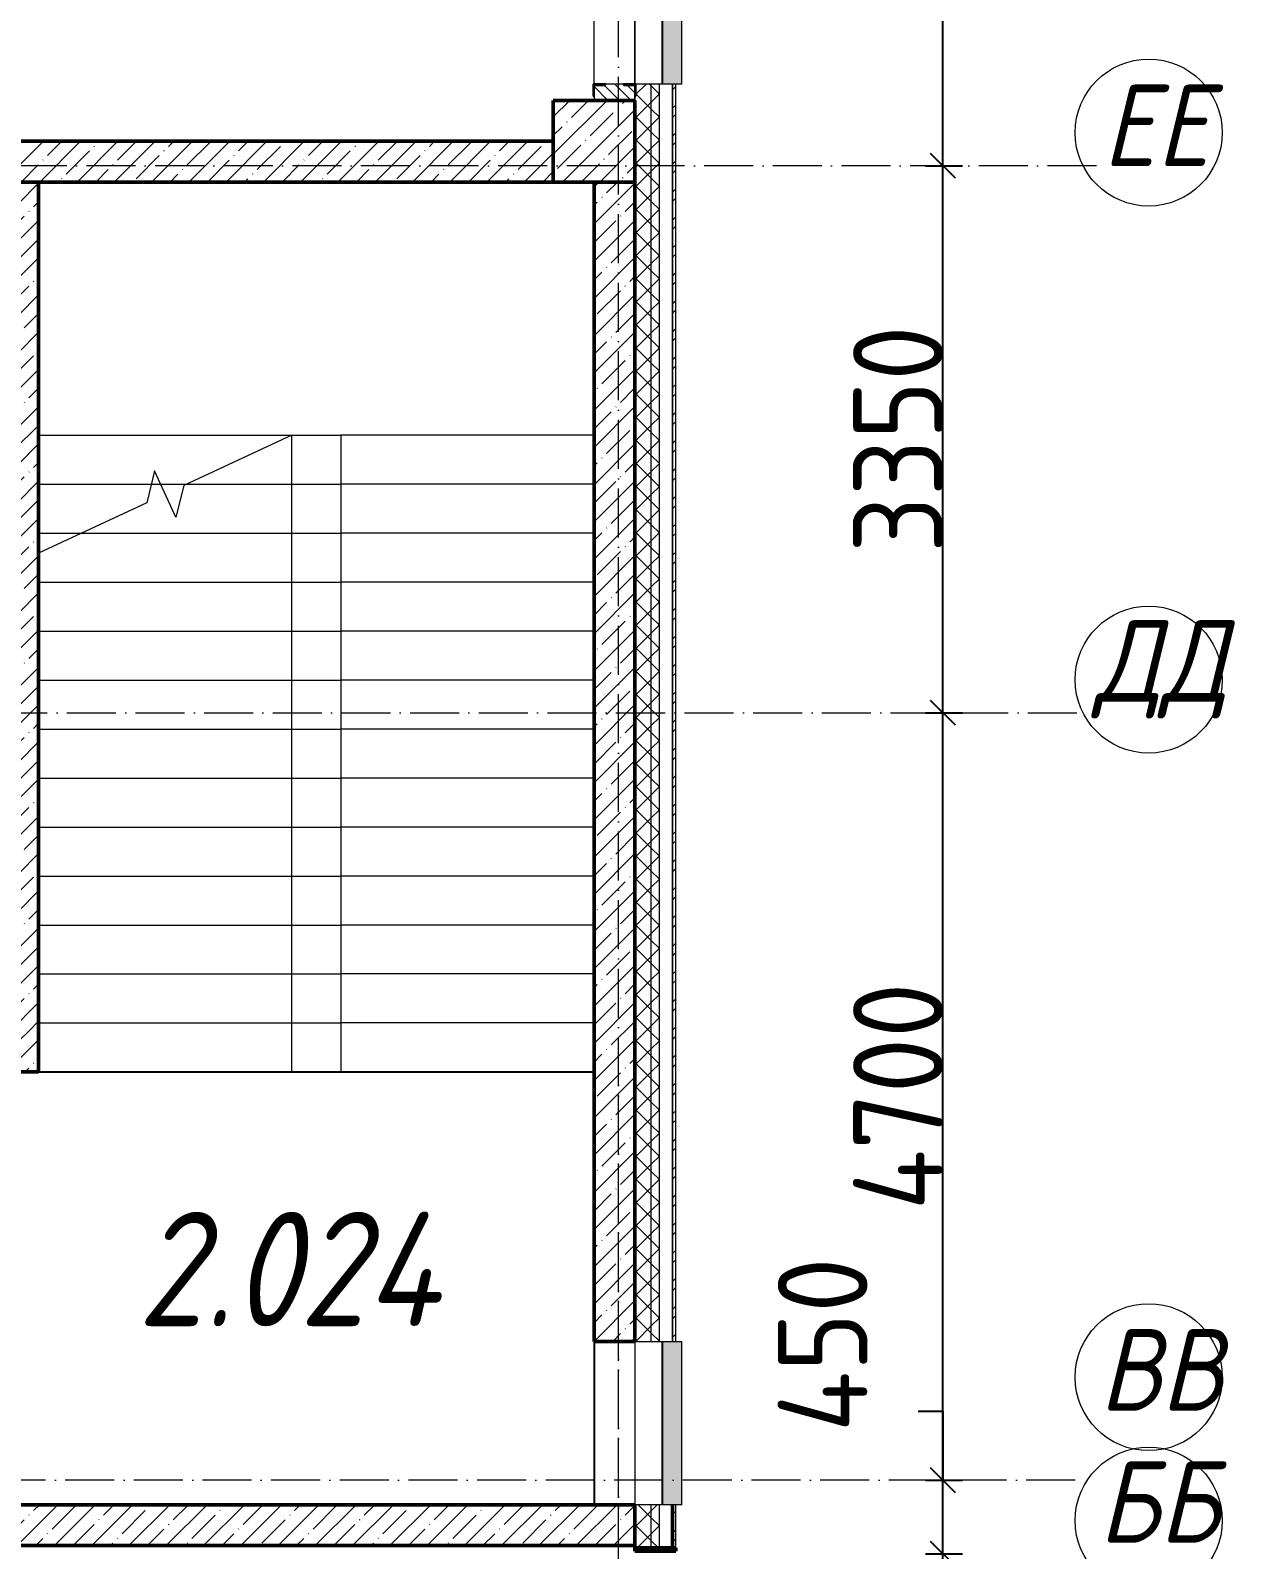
# Model space of a CAD drawing. Header units: millimetres. Extents: x -136833 to 49383, y -8033 to 344618.
# Drawn here: x -33884 to -26508, y 292603 to 301906 of the extents above; entities that cross this region are included whole.
import ezdxf

# ---------------------------------------------------------------- set-up
doc = ezdxf.new("R2010")
doc.units = ezdxf.units.MM
doc.linetypes.add('50_200_ШТРИХ_1Т_ш5_п1_п1_', pattern=[700, 500, -100, 0, -100])
for name, color, linetype, lineweight in [('A-____-____-DIMS', 7, 'Continuous', 9), ('A-FLOR-____-OTLN', 7, 'Continuous', 9), ('A-GENM-____-MCUT', 7, 'Continuous', 25), ('A-GENM-____-OTLN-1', 7, 'Continuous', 25), ('A-GLAZ-____-OTLN', 7, 'Continuous', 9), ('A-WALL-____-MCUT', 7, 'Continuous', 13), ('A-WALL-____-MCUT-1', 7, 'Continuous', 9), ('A-WALL-____-MCUT-2', 7, 'Continuous', 50), ('A-WALL-____-MCUT-3', 7, 'Continuous', 9), ('A-WALL-____-OTLN', 7, 'Continuous', 9), ('A-WALL-____-PATT-1', 7, 'Continuous', 9), ('A-WALL-FNSH-MCUT-1', 7, 'Continuous', 9), ('S-COLS-____-MCUT', 7, 'Continuous', 50), ('S-COLS-____-OTLN', 7, 'Continuous', 9), ('S-GRID-____-IDEN', 7, 'Continuous', 9), ('S-GRID-____-OTLN-1', 7, '50_200_ШТРИХ_1Т_ш5_п1_п1_', 9), ('S-STRS-____-MBND', 7, 'Continuous', 9), ('S-STRS-____-OTLN-1', 7, 'Continuous', 9), ('Марки помещений', 7, 'Continuous', 9)]:
    doc.layers.add(name, color=color, linetype=linetype, lineweight=lineweight)
doc.layers.add('A-GLAZ-____-OTLN-1', color=7, linetype='Continuous', lineweight=9, true_color=0xc0c0c0)
doc.styles.add('ISOCPEUR_I', font='isocpeui.ttf', dxfattribs={"width": 0.9, "height": 2.5})
doc.styles.add('ISOCPEUR_I_2', font='isocpeui.ttf', dxfattribs={"width": 0.85, "height": 2.3})
doc.styles.add('ISOCPEUR_I_9', font='isocpeui.ttf', dxfattribs={"width": 0.9, "height": 250})
doc.styles.add('СПДС', font='isocpeur.ttf', dxfattribs={"width": 0.9})
doc.dimstyles.new('ISO-2_5_0_9К_БОЛЬШОЙ_ОСИ', dxfattribs={"dimscale": 304.8, "dimtxt": 248.995294, "dimasz": 0.492126, "dimexe": 0.393701, "dimexo": 0, "dimgap": 0, "dimtad": 1, "dimdec": 0, "dimzin": 0, "dimdsep": 46, "dimtxsty": 'ISOCPEUR_I_9', "dimblk1": 'OBLIQUE', "dimblk2": 'OBLIQUE', "dimsah": 1, "dimcen": 0.09, "dimdle": 0.393701, "dimazin": 0, "dimtfac": 1, "dimtdec": 4, "dimtix": 1, "dimtmove": 0, "dimatfit": 3, "dimfxl": 1, "dimtvp": 1, "dimtolj": 1, "dimtzin": 0, "dimarcsym": 2})
doc.dimstyles.new('ISO-2_5_0_9К_БОЛЬШОЙ_ОСИ_1', dxfattribs={"dimscale": 304.8, "dimtxt": 248.995294, "dimasz": 0.492126, "dimexe": 0.393701, "dimexo": 0, "dimgap": 0, "dimtad": 1, "dimdec": 0, "dimzin": 0, "dimdsep": 46, "dimtxsty": 'ISOCPEUR_I_9', "dimblk1": 'OBLIQUE', "dimblk2": 'OBLIQUE', "dimsah": 1, "dimcen": 0.09, "dimdle": 0.393701, "dimazin": 0, "dimtfac": 1, "dimtdec": 4, "dimtix": 1, "dimtmove": 1, "dimatfit": 3, "dimfxl": 1, "dimtvp": 1, "dimtolj": 1, "dimtzin": 0, "dimarcsym": 2})
pattern_1 = [(45, (-131434.41, 245796.49), (-70.71068, 70.71068), []), (135, (-131434.41, 245796.49), (-70.71068, -70.71068), [])]
pattern_2 = [(45, (-131434.41, 245796.49), (-114.04925, 114.04925), []), (45, (-131320.36, 245796.49), (-114.04925, 114.04925), [201.612, -40.322, 3.353, -36.97])]
pattern_3 = [(45, (-131434.41, 245796.49), (-70.71068, 70.71068), []), (135, (-131434.41, 245796.49), (-70.71068, -70.71068), [])]

# ---------------------------------------------------------------- blocks, each defined once
blk = doc.blocks.new('BSC_Колонна _Прямоугольная - 500х500-V111-АР1_План отверстий 2 этажа в осях 1-64_Ю-ЯЯ')
at = {"layer": 'S-COLS-____-OTLN'}
h = blk.add_hatch(dxfattribs=at)
h.set_pattern_fill('FP_124', color=256, style=0, pattern_type=2)
h.set_pattern_definition([(315, (-55431.04, 101000), (114.04925, 114.04925), []), (315, (-55431.04, 100885.95), (114.04925, 114.04925), [201.613, -40.323, 3.353, -36.97])])
h.paths.add_polyline_path([(-250, 250), (-250, -250), (250, -250), (250, 250)], flags=0)
at = {"layer": 'S-COLS-____-MCUT'}
for p, q in [((250, 250), (-250, 250)), ((-250, 250), (-250, -250)), ((250, -250), (250, 250)), ((-250, -250), (250, -250))]:
    blk.add_line(p, q, dxfattribs=at)
blk = doc.blocks.new('Фахверк_СКБ_Уголок - 250_2700_1-27501432-АР1_План отверстий 2 этажа в осях 1-64_Ю-ЯЯ')
at = {"layer": 'A-GENM-____-MCUT'}
for p, q in [((200, 181), (125, 181)), ((125, 181), (125, 106)), ((125, 106), (131, 106)), ((131, 106), (131, 175)), ((131, 175), (200, 175)), ((200, 175), (200, 181)), ((131, -6), (125, -6)), ((125, -6), (125, -81)), ((125, -81), (200, -81)), ((131, -75), (131, -6)), ((200, -75), (131, -75)), ((200, -81), (200, -75))]:
    blk.add_line(p, q, dxfattribs=at)
blk = doc.blocks.new('Отлив_СКБ - Отлив витража_120_НВФ-31884153-АР1_План отверстий 2 этажа в осях 1-64_Ю-ЯЯ')
at = {"layer": 'A-GLAZ-____-OTLN-1'}
for points in [[(0, 0), (0, -2), (13700, -2), (13700, 0), (4672.4, 0)], [(0, -83), (0, -120), (13700, -120), (13700, -2), (0, -2), (0, -63)]]:
    blk.add_hatch(color=256, dxfattribs=at).paths.add_polyline_path(points, flags=0)
at = {"layer": 'A-GLAZ-____-OTLN'}
for p, q in [((0, 0), (13700, 0)), ((13700, -2), (0, -2)), ((0, -120), (0, -83)), ((0, -120), (13700, -120))]:
    blk.add_line(p, q, dxfattribs=at)
blk = doc.blocks.new('Отлив_СКБ - Отлив витража_120_НВФ-31885283-АР1_План отверстий 2 этажа в осях 1-64_Ю-ЯЯ')
at = {"layer": 'A-GLAZ-____-OTLN-1'}
for points in [[(426.1, -2), (1000, -2), (1000, 0), (0, 0), (0, -2)], [(426.1, -120), (1000, -120), (1000, -2), (0, -2), (0, -120)]]:
    blk.add_hatch(color=256, dxfattribs=at).paths.add_polyline_path(points, flags=0)
at = {"layer": 'A-GLAZ-____-OTLN'}
for p, q in [((0, 0), (1000, 0)), ((1000, -2), (0, -2)), ((0, -120), (0, -83)), ((1000, -83), (1000, -120)), ((0, -120), (1000, -120))]:
    blk.add_line(p, q, dxfattribs=at)
blk = doc.blocks.new('Стены 13 - Стены 4-31812941-АР1_План отверстий 2 этажа в осях 1-64_Ю-ЯЯ')
at = {"layer": 'A-WALL-____-MCUT'}
for p, q in [((-1843.5, 41030.2), (-1843.5, 41010.2)), ((-1593.5, 41030.2), (-1843.5, 41030.2)), ((-1593.5, 41010.2), (-1593.5, 41030.2)), ((-1843.5, 41010.2), (-1593.5, 41010.2))]:
    blk.add_line(p, q, dxfattribs=at)
blk = doc.blocks.new('Стены 13 - Стены 4-31812941-АР1_План отверстий 2 этажа в осях 1-64_А-ГГ')
at = {"layer": 'A-WALL-____-MCUT-2'}
for p, q in [((-1843.5, 41030.2), (-1843.5, 41010.2)), ((-1593.5, 41030.2), (-1843.5, 41030.2)), ((-1593.5, 41010.2), (-1593.5, 41030.2)), ((-1843.5, 41010.2), (-1593.5, 41010.2))]:
    blk.add_line(p, q, dxfattribs=at)
blk = doc.blocks.new('Ось сетки - Круг_Ø6_00__ISO-2_5_0_9K_-25732049-АР1_План отверстий 3 этажа в осях 1-64_Ю-ЯЯ')
at = {"layer": 'S-GRID-____-IDEN'}
blk.add_circle((0, 0), 3, dxfattribs=at)
blk = doc.blocks.new('_Oblique')
at = {"color": 0, "linetype": 'ByBlock', "lineweight": -2}
blk.add_line((-0.5, -0.5), (0.5, 0.5), dxfattribs=at)
blk = doc.blocks.new('*D2015')
at = {"layer": 'A-____-____-DIMS', "color": 0, "lineweight": -2, "transparency": 16777216}
for p, q in [((386904.9, -43752.4), (386904.9, -39962.4)), ((386798.9, -40082.4), (387024.9, -40082.4)), ((386798.9, -43632.4), (387024.9, -43632.4))]:
    blk.add_line(p, q, dxfattribs=at)
at = {"layer": 'Defpoints', "color": 0, "transparency": 16777216}
for p in [(386798.9, -40082.4), (386904.9, -40082.4), (386798.9, -43632.4)]:
    blk.add_point(p, dxfattribs=at)
at = {"layer": 'A-____-____-DIMS', "color": 0, "lineweight": -2, "transparency": 16777216, "xscale": 150, "yscale": 150, "zscale": 150}
for p, rotation in [((386904.9, -40082.4), 90), ((386904.9, -43632.4), 270)]:
    blk.add_blockref('_Oblique', p, dxfattribs=dict(at, rotation=rotation))
at = {"layer": 'A-____-____-DIMS', "color": 0, "transparency": 16777216, "insert": (386630.6, -41857.4), "char_height": 548.64, "attachment_point": 5, "rotation": 90, "style": 'СПДС'}
blk.add_mtext('\\A1;3550', dxfattribs=at)
blk = doc.blocks.new('*D2016')
at = {"layer": 'A-____-____-DIMS', "color": 0, "lineweight": -2, "transparency": 16777216}
for p, q in [((386754.9, -39209.4), (386904.9, -39209.4)), ((386904.9, -39209.4), (386904.9, -39632.4)), ((386904.9, -40202.4), (386904.9, -39512.4)), ((386798.9, -39632.4), (387024.9, -39632.4)), ((386798.9, -40082.4), (387024.9, -40082.4))]:
    blk.add_line(p, q, dxfattribs=at)
at = {"layer": 'Defpoints', "color": 0, "transparency": 16777216}
for p in [(386798.9, -39632.4), (386904.9, -39632.4), (386798.9, -40082.4)]:
    blk.add_point(p, dxfattribs=at)
at = {"layer": 'A-____-____-DIMS', "color": 0, "lineweight": -2, "transparency": 16777216, "xscale": 150, "yscale": 150, "zscale": 150}
for p, rotation in [((386904.9, -39632.4), 90), ((386904.9, -40082.4), 270)]:
    blk.add_blockref('_Oblique', p, dxfattribs=dict(at, rotation=rotation))
at = {"layer": 'A-____-____-DIMS', "color": 0, "transparency": 16777216, "insert": (385895.4, -39337.4), "char_height": 548.64, "attachment_point": 1, "rotation": 90, "line_spacing_factor": 1.149209, "style": 'СПДС'}
blk.add_mtext('\\A1;450', dxfattribs=at)
blk = doc.blocks.new('*D2017')
at = {"layer": 'A-____-____-DIMS', "color": 0, "lineweight": -2, "transparency": 16777216}
for p, q in [((386904.9, -39752.4), (386904.9, -34812.4)), ((386798.9, -34932.4), (387024.9, -34932.4)), ((386798.9, -39632.4), (387024.9, -39632.4))]:
    blk.add_line(p, q, dxfattribs=at)
at = {"layer": 'Defpoints', "color": 0, "transparency": 16777216}
for p in [(386798.9, -34932.4), (386904.9, -34932.4), (386798.9, -39632.4)]:
    blk.add_point(p, dxfattribs=at)
at = {"layer": 'A-____-____-DIMS', "color": 0, "lineweight": -2, "transparency": 16777216, "xscale": 150, "yscale": 150, "zscale": 150}
for p, rotation in [((386904.9, -34932.4), 90), ((386904.9, -39632.4), 270)]:
    blk.add_blockref('_Oblique', p, dxfattribs=dict(at, rotation=rotation))
at = {"layer": 'A-____-____-DIMS', "color": 0, "transparency": 16777216, "insert": (386630.6, -37282.4), "char_height": 548.64, "attachment_point": 5, "rotation": 90, "style": 'СПДС'}
blk.add_mtext('\\A1;4700', dxfattribs=at)
blk = doc.blocks.new('*D2018')
at = {"layer": 'A-____-____-DIMS', "color": 0, "lineweight": -2, "transparency": 16777216}
for p, q in [((386904.9, -35052.4), (386904.9, -31462.4)), ((386798.9, -31582.4), (387024.9, -31582.4)), ((386798.9, -34932.4), (387024.9, -34932.4))]:
    blk.add_line(p, q, dxfattribs=at)
at = {"layer": 'Defpoints', "color": 0, "transparency": 16777216}
for p in [(386798.9, -31582.4), (386904.9, -31582.4), (386798.9, -34932.4)]:
    blk.add_point(p, dxfattribs=at)
at = {"layer": 'A-____-____-DIMS', "color": 0, "lineweight": -2, "transparency": 16777216, "xscale": 150, "yscale": 150, "zscale": 150}
for p, rotation in [((386904.9, -31582.4), 90), ((386904.9, -34932.4), 270)]:
    blk.add_blockref('_Oblique', p, dxfattribs=dict(at, rotation=rotation))
at = {"layer": 'A-____-____-DIMS', "color": 0, "transparency": 16777216, "insert": (386630.6, -33257.4), "char_height": 548.64, "attachment_point": 5, "rotation": 90, "style": 'СПДС'}
blk.add_mtext('\\A1;3350', dxfattribs=at)
blk = doc.blocks.new('*D2019')
at = {"layer": 'A-____-____-DIMS', "color": 0, "lineweight": -2, "transparency": 16777216}
for p, q in [((386904.9, -31702.4), (386904.9, -25362.4)), ((386798.9, -25482.4), (387024.9, -25482.4)), ((386798.9, -31582.4), (387024.9, -31582.4))]:
    blk.add_line(p, q, dxfattribs=at)
at = {"layer": 'Defpoints', "color": 0, "transparency": 16777216}
for p in [(386798.9, -25482.4), (386904.9, -25482.4), (386798.9, -31582.4)]:
    blk.add_point(p, dxfattribs=at)
at = {"layer": 'A-____-____-DIMS', "color": 0, "lineweight": -2, "transparency": 16777216, "xscale": 150, "yscale": 150, "zscale": 150}
for p, rotation in [((386904.9, -25482.4), 90), ((386904.9, -31582.4), 270)]:
    blk.add_blockref('_Oblique', p, dxfattribs=dict(at, rotation=rotation))
at = {"layer": 'A-____-____-DIMS', "color": 0, "transparency": 16777216, "insert": (386630.6, -28532.4), "char_height": 548.64, "attachment_point": 5, "rotation": 90, "style": 'СПДС'}
blk.add_mtext('\\A1;6100', dxfattribs=at)
blk = doc.blocks.new('*D2043')
at = {"layer": 'A-____-____-DIMS', "color": 0, "lineweight": -2, "transparency": 16777216}
for p, q in [((386904.9, -43752.4), (386904.9, -39962.4)), ((386798.9, -40082.4), (387024.9, -40082.4)), ((386798.9, -43632.4), (387024.9, -43632.4))]:
    blk.add_line(p, q, dxfattribs=at)
at = {"layer": 'Defpoints', "color": 0, "transparency": 16777216}
for p in [(386798.9, -40082.4), (386904.9, -40082.4), (386798.9, -43632.4)]:
    blk.add_point(p, dxfattribs=at)
at = {"layer": 'A-____-____-DIMS', "color": 0, "lineweight": -2, "transparency": 16777216, "xscale": 150, "yscale": 150, "zscale": 150}
for p, rotation in [((386904.9, -40082.4), 90), ((386904.9, -43632.4), 270)]:
    blk.add_blockref('_Oblique', p, dxfattribs=dict(at, rotation=rotation))
at = {"layer": 'A-____-____-DIMS', "color": 0, "transparency": 16777216, "insert": (386630.6, -41857.4), "char_height": 548.64, "attachment_point": 5, "rotation": 90, "style": 'СПДС'}
blk.add_mtext('\\A1;3550', dxfattribs=at)
blk = doc.blocks.new('*D2044')
at = {"layer": 'A-____-____-DIMS', "color": 0, "lineweight": -2, "transparency": 16777216}
for p, q in [((386754.9, -39209.4), (386904.9, -39209.4)), ((386904.9, -39209.4), (386904.9, -39632.4)), ((386904.9, -40202.4), (386904.9, -39512.4)), ((386798.9, -39632.4), (387024.9, -39632.4)), ((386798.9, -40082.4), (387024.9, -40082.4))]:
    blk.add_line(p, q, dxfattribs=at)
at = {"layer": 'Defpoints', "color": 0, "transparency": 16777216}
for p in [(386798.9, -39632.4), (386904.9, -39632.4), (386798.9, -40082.4)]:
    blk.add_point(p, dxfattribs=at)
at = {"layer": 'A-____-____-DIMS', "color": 0, "lineweight": -2, "transparency": 16777216, "xscale": 150, "yscale": 150, "zscale": 150}
for p, rotation in [((386904.9, -39632.4), 90), ((386904.9, -40082.4), 270)]:
    blk.add_blockref('_Oblique', p, dxfattribs=dict(at, rotation=rotation))
at = {"layer": 'A-____-____-DIMS', "color": 0, "transparency": 16777216, "insert": (385895.4, -39337.4), "char_height": 548.64, "attachment_point": 1, "rotation": 90, "line_spacing_factor": 1.149209, "style": 'СПДС'}
blk.add_mtext('\\A1;450', dxfattribs=at)
blk = doc.blocks.new('3эт')
at = {"layer": 'S-GRID-____-OTLN-1', "color": 251, "ltscale": 0.6, "true_color": 0x636466}
for p, q in [((384920.7, -46882.4), (384920.7, 4029.4)), ((387845.1, -31582.4), (279101.9, -31582.4)), ((352977.2, -34932.4), (387845.1, -34932.4)), ((384920.7, -91346.1), (384920.7, -36982.5)), ((387715.1, -39632.4), (376792, -39632.4)), ((387715.1, -39632.4), (376792, -39632.4))]:
    blk.add_line(p, q, dxfattribs=at)
at = {"layer": 'S-GRID-____-IDEN', "xscale": 150, "yscale": 150, "zscale": 99.99999999999993}
for p, rotation in [((388165, -31379.9), 89.9999999999998), ((388165, -34729.9), 269.9999999999995), ((388165, -39001.3), 89.99999999999982), ((388165, -39879.9), 269.9999999999995)]:
    blk.add_blockref('Ось сетки - Круг_Ø6_00__ISO-2_5_0_9K_-25732049-АР1_План отверстий 3 этажа в осях 1-64_Ю-ЯЯ', p, dxfattribs=dict(at, rotation=rotation))
at = {"layer": 'S-GRID-____-IDEN', "char_height": 500, "attachment_point": 1}
for s, insert, width, style in [('ЕЕ', (387880.8, -31085.4), 404.05, 'ISOCPEUR_I_9'), ('ДД', (387833.8, -34364.8), 505.063, 'ISOCPEUR_I_9'), ('ВВ', (387862.8, -38706.7), 447.342, 'ISOCPEUR_I_9'), ('ВВ', (387862.8, -38706.7), 447.342, 'ISOCPEUR_I'), ('ББ', (387857.7, -39514.8), 447.342, 'ISOCPEUR_I_9'), ('ББ', (387857.7, -39514.8), 447.342, 'ISOCPEUR_I')]:
    blk.add_mtext(s, dxfattribs=dict(at, insert=insert, width=width, style=style))
at = {"layer": 'A-____-____-DIMS'}
for base, p1, p2, override, picture, middle in [((386904.9, -25482.4), (386798.9, -31582.4), (386798.9, -25482.4), {"dimtxt": 1.8, "dimpost": '<>', "dimtxsty": 'СПДС', "dimfxl": 6100}, '*D2019', (386630.6, -28532.4)), ((386904.9, -31582.4), (386798.9, -34932.4), (386798.9, -31582.4), {"dimtxt": 1.8, "dimpost": '<>', "dimtxsty": 'СПДС', "dimfxl": 3350}, '*D2018', (386630.6, -33257.4)), ((386904.9, -34932.4), (386798.9, -39632.4), (386798.9, -34932.4), {"dimtxt": 1.8, "dimpost": '<>', "dimtxsty": 'СПДС', "dimfxl": 4700}, '*D2017', (386630.6, -37282.4)), ((386904.9, -40082.4), (386798.9, -43632.4), (386798.9, -40082.4), {"dimtxt": 1.8, "dimpost": '<>', "dimtxsty": 'СПДС', "dimfxl": 3550}, '*D2015', (386630.6, -41857.4)), ((386904.9, -40082.4), (386798.9, -43632.4), (386798.9, -40082.4), {"dimtxt": 1.8, "dimpost": '<>', "dimtxsty": 'СПДС', "dimfxl": 3550}, '*D2043', (386630.6, -41857.4))]:
    dim = blk.add_linear_dim(base=base, p1=p1, p2=p2, angle=90, dimstyle='ISO-2_5_0_9К_БОЛЬШОЙ_ОСИ', override=override, dxfattribs=at)
    dim.commit()
    dim.dimension.update_dxf_attribs({"geometry": picture, "text_midpoint": middle})
for picture in ['*D2016', '*D2044']:
    dim = blk.add_linear_dim(base=(386904.9, -39632.4), p1=(386798.9, -40082.4), p2=(386798.9, -39632.4), angle=90, dimstyle='ISO-2_5_0_9К_БОЛЬШОЙ_ОСИ_1', override={"dimtxt": 1.8, "dimpost": '<>', "dimtxsty": 'СПДС', "dimfxl": 450}, dxfattribs=at)
    dim.commit()
    dim.dimension.update_dxf_attribs({"geometry": picture, "text_midpoint": (386745, -39209.4), "dimtype": 160, "text_rotation": 90})

msp = doc.modelspace()

# ---------------------------------------------------------------- hatches: boundary and pattern name
at = {"layer": 'A-WALL-____-PATT-1'}
h = msp.add_hatch(dxfattribs=at)
h.set_pattern_fill('FP_1', color=256, style=0, pattern_type=2)
h.set_pattern_definition(pattern_1)
h.paths.add_polyline_path([(-30034.4, 292612.5), (-30034.4, 292877.5), (-30084.4, 292877.5), (-30084.4, 292612.5)], flags=0)
h.paths.add_polyline_path([(-30084.4, 293877.5), (-30034.4, 293877.5), (-30034.4, 301577.5), (-30084.4, 301577.5), (-30084.4, 296563.4)], flags=0)
h.paths.add_polyline_path([(-30084.4, 315277.5), (-30034.4, 315277.5), (-30034.4, 316527.5), (-30084.4, 316527.5), (-30084.4, 315936.4)], flags=0)
h.paths.add_polyline_path([(-30084.4, 318327.5), (-30034.4, 318327.5), (-30034.4, 319527.5), (-30084.4, 319527.5), (-30084.4, 319165.2)], flags=0)
h.paths.add_polyline_path([(-30034.4, 321327.5), (-30034.4, 322527.5), (-30084.4, 322527.5), (-30084.4, 321327.5)], flags=0)
h.paths.add_polyline_path([(-30034.4, 324327.5), (-30034.4, 325527.5), (-30084.4, 325527.5), (-30084.4, 324327.5)], flags=0)
h.paths.add_polyline_path([(-30034.4, 327327.5), (-30034.4, 331577.5), (-30084.4, 331577.5), (-30084.4, 327327.5)], flags=0)
h = msp.add_hatch(dxfattribs=at)
h.set_pattern_fill('FP_1', color=256, style=0, pattern_type=2)
h.set_pattern_definition(pattern_1)
h.paths.add_polyline_path([(-30184.4, 292612.5), (-30084.4, 292612.5), (-30084.4, 292877.5), (-30184.4, 292877.5)], flags=0)
h.paths.add_polyline_path([(-30084.4, 293877.5), (-30084.4, 301577.5), (-30178.4, 301577.5), (-30178.4, 301502.5), (-30184.4, 301502.5), (-30184.4, 293877.5)], flags=0)
h.paths.add_polyline_path([(-30084.4, 315277.5), (-30084.4, 316527.5), (-30178.4, 316527.5), (-30178.4, 316452.5), (-30184.4, 316452.5), (-30184.4, 315352.5), (-30178.4, 315352.5), (-30178.4, 315277.5)], flags=0)
h.paths.add_polyline_path([(-30178.4, 318327.5), (-30084.4, 318327.5), (-30084.4, 319527.5), (-30184.4, 319527.5), (-30184.4, 318402.5), (-30178.4, 318402.5), (-30178.4, 318333.5)], flags=0)
h.paths.add_polyline_path([(-30178.4, 321327.5), (-30084.4, 321327.5), (-30084.4, 322527.5), (-30178.4, 322527.5), (-30178.4, 322452.5), (-30184.4, 322452.5), (-30184.4, 321402.5), (-30178.4, 321402.5), (-30178.4, 321333.5)], flags=0)
h.paths.add_polyline_path([(-30178.4, 324327.5), (-30084.4, 324327.5), (-30084.4, 325527.5), (-30178.4, 325527.5), (-30178.4, 325452.5), (-30184.4, 325452.5), (-30184.4, 324402.5), (-30178.4, 324402.5), (-30178.4, 324333.5)], flags=0)
h.paths.add_polyline_path([(-30084.4, 327327.5), (-30084.4, 331477.5), (-30184.4, 331477.5), (-30184.4, 327327.5)], flags=0)
h = msp.add_hatch(dxfattribs=at)
h.set_pattern_fill('FP_6', color=256, style=0, pattern_type=2)
h.set_pattern_definition([(135, (-131434.413, 245796.486), (-35.35534, -35.35534), [])])
h.paths.add_polyline_path([(-30184.4, 301477.5), (-30184.4, 301571.5), (-30253.4, 301571.5), (-30253.4, 301577.5), (-30365.4, 301577.5), (-30365.4, 301571.5), (-30434.4, 301571.5), (-30434.4, 301477.5), (-30253.4, 301477.5)], flags=0)
h = msp.add_hatch(dxfattribs=at)
h.set_pattern_fill('FP_3', color=256, style=0, pattern_type=2)
h.set_pattern_definition([(45, (-131434.41, 245796.49), (-85.53659, 85.53659), []), (45, (-131377.39, 245796.49), (-85.53659, 85.53659), [])])
h.paths.add_polyline_path([(-29934.4, 292612.5), (-29934.4, 292877.5), (-29954.4, 292877.5), (-29954.4, 292612.5)], flags=0)
h.paths.add_polyline_path([(-29954.4, 293877.5), (-29934.4, 293877.5), (-29934.4, 301577.5), (-29954.4, 301577.5), (-29954.4, 296563.4)], flags=0)
h = msp.add_hatch(dxfattribs=at)
h.set_pattern_fill('FP_13', color=256, style=0, pattern_type=2)
h.set_pattern_definition(pattern_2)
h.paths.add_polyline_path([(-30684.4, 300977.5), (-30684.4, 301227.5), (-34084.4, 301227.5), (-34084.4, 300977.5), (-32469.6, 300977.5)], flags=0)
h = msp.add_hatch(dxfattribs=at)
h.set_pattern_fill('FP_13', color=256, style=0, pattern_type=2)
h.set_pattern_definition(pattern_2)
h.paths.add_polyline_path([(-33834.4, 295777.5), (-33834.4, 300977.5), (-34084.4, 300977.5), (-34084.4, 295777.5)], flags=0)
h = msp.add_hatch(dxfattribs=at)
h.set_pattern_fill('FP_13', color=256, style=0, pattern_type=2)
h.set_pattern_definition(pattern_2)
h.paths.add_polyline_path([(-30184.4, 293877.5), (-30184.4, 300977.5), (-30434.4, 300977.5), (-30434.4, 293877.5)], flags=0)
h = msp.add_hatch(dxfattribs=at)
h.set_pattern_fill('FP_13', color=256, style=0, pattern_type=2)
h.set_pattern_definition(pattern_2)
h.paths.add_polyline_path([(-33834.4, 295527.5), (-33834.4, 295777.5), (-34584.4, 295777.5), (-34584.4, 295527.5), (-34334.4, 295527.5)], flags=0)
h = msp.add_hatch(dxfattribs=at)
h.set_pattern_fill('FP_13', color=256, style=0, pattern_type=2)
h.set_pattern_definition(pattern_2)
h.paths.add_polyline_path([(-30184.4, 292627.5), (-30184.4, 292877.5), (-34584.4, 292877.5), (-34584.4, 292627.5), (-30702.1, 292627.5)], flags=0)
h = msp.add_hatch(dxfattribs=at)
h.set_pattern_fill('FP_25', color=256, style=0, pattern_type=2)
h.set_pattern_definition([(45, (-131434.41, 245796.49), (-114.04925, 114.04925), []), (45, (-131320.36, 245796.49), (-114.04925, 114.04925), [201.612, -40.322, 3.353, -36.97])])
h.paths.add_polyline_path([(-30184.4, 292627.5), (-30184.4, 292877.5), (-34584.4, 292877.5), (-34584.4, 292627.5), (-30702.6, 292627.5)], flags=0)
h = msp.add_hatch(dxfattribs=at)
h.set_pattern_fill('FP_1', color=256, style=0, pattern_type=2)
h.set_pattern_definition(pattern_3)
h.paths.add_polyline_path([(-30084.4, 292612.5), (-30084.4, 292877.5), (-30184.4, 292877.5), (-30184.4, 292612.5)], flags=0)
h = msp.add_hatch(dxfattribs=at)
h.set_pattern_fill('FP_1', color=256, style=0, pattern_type=2)
h.set_pattern_definition(pattern_3)
h.paths.add_polyline_path([(-30034.4, 292612.5), (-30034.4, 292877.5), (-30084.4, 292877.5), (-30084.4, 292612.5)], flags=0)
h = msp.add_hatch(dxfattribs=at)
h.set_pattern_fill('FP_3', color=256, style=0, pattern_type=2)
h.set_pattern_definition([(45, (-131434.41, 245796.49), (-85.53659, 85.53659), []), (45, (-131377.39, 245796.49), (-85.53659, 85.53659), [])])
h.paths.add_polyline_path([(-29934.4, 292612.5), (-29934.4, 292877.5), (-29954.4, 292877.5), (-29954.4, 292612.5)], flags=0)

# ---------------------------------------------------------------- linework, layer by layer
msp.add_lwpolyline([(-34334.4, 295527.5), (-30434.4, 295527.5), (-30434.4, 292877.5), (-34334.4, 292877.5)], close=True)
at = {"layer": 'A-FLOR-____-OTLN'}
msp.add_line((-30434.4, 295527.5), (-32284.4, 295527.5), dxfattribs=at)
at = {"layer": 'A-WALL-____-MCUT'}
for p, q in [((-30253.4, 301577.5), (-30365.4, 301577.5)), ((-29954.4, 301577.5), (-30178.4, 301577.5)), ((-29954.4, 293877.5), (-29954.4, 301577.5)), ((-30434.4, 301502.5), (-30434.4, 301477.5)), ((-30184.4, 293877.5), (-29954.4, 293877.5)), ((-30184.4, 292877.5), (-30184.4, 292612.5)), ((-29954.4, 292877.5), (-30184.4, 292877.5)), ((-29954.4, 292612.5), (-29954.4, 292877.5)), ((-30184.4, 292612.5), (-29954.4, 292612.5))]:
    msp.add_line(p, q, dxfattribs=at)
at = {"layer": 'A-WALL-____-MCUT-1'}
for p, q in [((-30084.4, 293877.5), (-30084.4, 301577.5)), ((-30034.4, 293877.5), (-30034.4, 301577.5)), ((-30184.4, 301477.5), (-30184.4, 301502.5)), ((-30184.4, 301502.5), (-30184.4, 301477.5)), ((-30184.4, 292877.5), (-34334.4, 292877.5)), ((-30184.4, 292627.5), (-30184.4, 292877.5)), ((-30084.4, 292612.5), (-30084.4, 292877.5)), ((-30034.4, 292612.5), (-30034.4, 292877.5)), ((-34584.4, 292627.5), (-30184.4, 292627.5))]:
    msp.add_line(p, q, dxfattribs=at)
at = {"layer": 'A-WALL-____-MCUT-2'}
for p, q in [((-30684.4, 301227.5), (-34084.4, 301227.5)), ((-34084.4, 300977.5), (-30684.4, 300977.5)), ((-33834.4, 295527.5), (-33834.4, 300977.5)), ((-30434.4, 300977.5), (-30434.4, 293877.5)), ((-30184.4, 300977.5), (-30184.4, 293877.5)), ((-30184.4, 293877.5), (-30184.4, 300977.5)), ((-34334.4, 295527.5), (-33834.4, 295527.5)), ((-30434.4, 293877.5), (-30184.4, 293877.5)), ((-30184.4, 292877.5), (-34334.4, 292877.5)), ((-30184.4, 292627.5), (-30184.4, 292877.5)), ((-30184.4, 292877.5), (-30184.4, 292612.5)), ((-29954.4, 292612.5), (-29954.4, 292877.5)), ((-34584.4, 292627.5), (-30184.4, 292627.5)), ((-30184.4, 292612.5), (-29954.4, 292612.5))]:
    msp.add_line(p, q, dxfattribs=at)
at = {"layer": 'A-WALL-____-MCUT-3'}
for p, q in [((-30084.4, 292612.5), (-30084.4, 292877.5)), ((-30034.4, 292612.5), (-30034.4, 292877.5))]:
    msp.add_line(p, q, dxfattribs=at)
at = {"layer": 'A-WALL-____-OTLN'}
for p, q in [((-30434.4, 301577.5), (-30434.4, 306927.5)), ((-30184.4, 301577.5), (-30184.4, 306927.5)), ((-30184.4, 306927.5), (-30184.4, 301577.5)), ((-30434.4, 292877.5), (-30434.4, 293877.5)), ((-30184.4, 293877.5), (-30184.4, 292877.5))]:
    msp.add_line(p, q, dxfattribs=at)
at = {"layer": 'A-WALL-FNSH-MCUT-1'}
for p, q in [((-29934.4, 301577.5), (-29954.4, 301577.5)), ((-29954.4, 301577.5), (-29954.4, 293877.5)), ((-29934.4, 293877.5), (-29934.4, 301577.5)), ((-29954.4, 293877.5), (-29934.4, 293877.5)), ((-29934.4, 292877.5), (-29954.4, 292877.5)), ((-29954.4, 292877.5), (-29954.4, 292612.5)), ((-29954.4, 292877.5), (-29954.4, 292612.5)), ((-29934.4, 292612.5), (-29934.4, 292877.5)), ((-29934.4, 292612.5), (-29934.4, 292877.5)), ((-29954.4, 292612.5), (-29934.4, 292612.5)), ((-29954.4, 292612.5), (-29934.4, 292612.5))]:
    msp.add_line(p, q, dxfattribs=at)
at = {"layer": 'S-STRS-____-MBND'}
for p, q in [((-32284.4, 299427.5), (-32946.1, 299119)), ((-33125.4, 299207.8), (-33172.7, 299013.3)), ((-32993.4, 298924.5), (-33125.4, 299207.8)), ((-32946.1, 299119), (-32993.4, 298924.5)), ((-33172.7, 299013.3), (-33834.4, 298704.8))]:
    msp.add_line(p, q, dxfattribs=at)
at = {"layer": 'S-STRS-____-OTLN-1'}
for p, q in [((-33834.4, 299427.5), (-31984.4, 299427.5)), ((-33834.4, 299427.5), (-31984.4, 299427.5)), ((-32284.4, 299127.5), (-32284.4, 299427.5)), ((-30434.4, 299427.5), (-31984.4, 299427.5)), ((-31984.4, 299427.5), (-31984.4, 299127.5)), ((-30434.4, 299427.5), (-31984.4, 299427.5)), ((-33834.4, 299127.5), (-33144.9, 299127.5)), ((-33834.4, 299127.5), (-33144.9, 299127.5)), ((-33144.9, 299127.5), (-33088, 299127.5)), ((-33144.9, 299127.5), (-33088, 299127.5)), ((-33088, 299127.5), (-32927.8, 299127.5)), ((-33088, 299127.5), (-32927.8, 299127.5)), ((-32927.8, 299127.5), (-32284.4, 299127.5)), ((-32927.8, 299127.5), (-32284.4, 299127.5)), ((-32284.4, 298827.5), (-32284.4, 299127.5)), ((-32284.4, 299127.5), (-31984.4, 299127.5)), ((-32284.4, 299127.5), (-31984.4, 299127.5)), ((-31984.4, 299127.5), (-31984.4, 298827.5)), ((-30434.4, 299127.5), (-31984.4, 299127.5)), ((-30434.4, 299127.5), (-31984.4, 299127.5)), ((-33834.4, 298827.5), (-33571.1, 298827.5)), ((-33834.4, 298827.5), (-33571.1, 298827.5)), ((-33571.1, 298827.5), (-32284.4, 298827.5)), ((-33571.1, 298827.5), (-32284.4, 298827.5)), ((-32284.4, 298527.5), (-32284.4, 298827.5)), ((-32284.4, 298827.5), (-31984.4, 298827.5)), ((-32284.4, 298827.5), (-31984.4, 298827.5)), ((-31984.4, 298827.5), (-31984.4, 298527.5)), ((-30434.4, 298827.5), (-31984.4, 298827.5)), ((-30434.4, 298827.5), (-31984.4, 298827.5)), ((-33834.4, 298527.5), (-32284.4, 298527.5)), ((-33834.4, 298527.5), (-32284.4, 298527.5)), ((-32284.4, 298227.5), (-32284.4, 298527.5)), ((-32284.4, 298527.5), (-31984.4, 298527.5)), ((-32284.4, 298527.5), (-31984.4, 298527.5)), ((-31984.4, 298527.5), (-31984.4, 298227.5)), ((-30434.4, 298527.5), (-31984.4, 298527.5)), ((-30434.4, 298527.5), (-31984.4, 298527.5)), ((-33834.4, 298227.5), (-32284.4, 298227.5)), ((-33834.4, 298227.5), (-32284.4, 298227.5)), ((-32284.4, 297927.5), (-32284.4, 298227.5)), ((-32284.4, 298227.5), (-31984.4, 298227.5)), ((-32284.4, 298227.5), (-31984.4, 298227.5)), ((-31984.4, 298227.5), (-31984.4, 297927.5)), ((-30434.4, 298227.5), (-31984.4, 298227.5)), ((-30434.4, 298227.5), (-31984.4, 298227.5)), ((-33834.4, 297927.5), (-32284.4, 297927.5)), ((-33834.4, 297927.5), (-32284.4, 297927.5)), ((-32284.4, 297627.5), (-32284.4, 297927.5)), ((-32284.4, 297927.5), (-31984.4, 297927.5)), ((-32284.4, 297927.5), (-31984.4, 297927.5)), ((-31984.4, 297927.5), (-31984.4, 297627.5)), ((-30434.4, 297927.5), (-31984.4, 297927.5)), ((-30434.4, 297927.5), (-31984.4, 297927.5)), ((-33834.4, 297627.5), (-32284.4, 297627.5)), ((-33834.4, 297627.5), (-32284.4, 297627.5)), ((-32284.4, 297327.5), (-32284.4, 297627.5)), ((-32284.4, 297627.5), (-31984.4, 297627.5)), ((-32284.4, 297627.5), (-31984.4, 297627.5)), ((-31984.4, 297627.5), (-31984.4, 297327.5)), ((-30434.4, 297627.5), (-31984.4, 297627.5)), ((-30434.4, 297627.5), (-31984.4, 297627.5)), ((-33834.4, 297327.5), (-32284.4, 297327.5)), ((-33834.4, 297327.5), (-32284.4, 297327.5)), ((-32284.4, 297027.5), (-32284.4, 297327.5)), ((-32284.4, 297327.5), (-31984.4, 297327.5)), ((-32284.4, 297327.5), (-31984.4, 297327.5)), ((-31984.4, 297327.5), (-31984.4, 297027.5)), ((-30434.4, 297327.5), (-31984.4, 297327.5)), ((-30434.4, 297327.5), (-31984.4, 297327.5)), ((-33834.4, 297027.5), (-32284.4, 297027.5)), ((-33834.4, 297027.5), (-32284.4, 297027.5)), ((-32284.4, 296727.5), (-32284.4, 297027.5)), ((-32284.4, 297027.5), (-31984.4, 297027.5)), ((-32284.4, 297027.5), (-31984.4, 297027.5)), ((-31984.4, 297027.5), (-31984.4, 296727.5)), ((-30434.4, 297027.5), (-31984.4, 297027.5)), ((-30434.4, 297027.5), (-31984.4, 297027.5)), ((-33834.4, 296727.5), (-32284.4, 296727.5)), ((-33834.4, 296727.5), (-32284.4, 296727.5)), ((-32284.4, 296427.5), (-32284.4, 296727.5)), ((-32284.4, 296727.5), (-31984.4, 296727.5)), ((-32284.4, 296727.5), (-31984.4, 296727.5)), ((-31984.4, 296727.5), (-31984.4, 296427.5)), ((-30434.4, 296727.5), (-31984.4, 296727.5)), ((-30434.4, 296727.5), (-31984.4, 296727.5)), ((-33834.4, 296427.5), (-32284.4, 296427.5)), ((-33834.4, 296427.5), (-32284.4, 296427.5)), ((-32284.4, 296127.5), (-32284.4, 296427.5)), ((-32284.4, 296427.5), (-31984.4, 296427.5)), ((-32284.4, 296427.5), (-31984.4, 296427.5)), ((-31984.4, 296427.5), (-31984.4, 296127.5)), ((-30434.4, 296427.5), (-31984.4, 296427.5)), ((-30434.4, 296427.5), (-31984.4, 296427.5)), ((-33834.4, 296127.5), (-32284.4, 296127.5)), ((-33834.4, 296127.5), (-32284.4, 296127.5)), ((-32284.4, 295827.5), (-32284.4, 296127.5)), ((-32284.4, 296127.5), (-31984.4, 296127.5)), ((-32284.4, 296127.5), (-31984.4, 296127.5)), ((-31984.4, 296127.5), (-31984.4, 295827.5)), ((-30434.4, 296127.5), (-31984.4, 296127.5)), ((-30434.4, 296127.5), (-31984.4, 296127.5)), ((-33834.4, 295827.5), (-32284.4, 295827.5)), ((-33834.4, 295827.5), (-32284.4, 295827.5)), ((-32284.4, 295527.5), (-32284.4, 295827.5)), ((-32284.4, 295827.5), (-31984.4, 295827.5)), ((-32284.4, 295827.5), (-31984.4, 295827.5)), ((-31984.4, 295827.5), (-31984.4, 295527.5)), ((-30434.4, 295827.5), (-31984.4, 295827.5)), ((-30434.4, 295827.5), (-31984.4, 295827.5)), ((-33834.4, 295527.5), (-32284.4, 295527.5)), ((-33834.4, 295527.5), (-32284.4, 295527.5)), ((-30434.4, 295527.5), (-31984.4, 295527.5))]:
    msp.add_line(p, q, dxfattribs=at)

# ---------------------------------------------------------------- block references
msp.add_blockref('3эт', (-415205.1, 332659.9))
at = {"layer": 'A-GENM-____-OTLN-1', "rotation": 269.9999999999999}
msp.add_blockref('Фахверк_СКБ_Уголок - 250_2700_1-27501432-АР1_План отверстий 2 этажа в осях 1-64_Ю-ЯЯ', (-30359.4, 301702.5), dxfattribs=at)
at = {"layer": 'A-GLAZ-____-OTLN', "rotation": 90}
for name, p in [('Отлив_СКБ - Отлив витража_120_НВФ-31884153-АР1_План отверстий 2 этажа в осях 1-64_Ю-ЯЯ', (-30017.4, 301577.5)), ('Отлив_СКБ - Отлив витража_120_НВФ-31885283-АР1_План отверстий 2 этажа в осях 1-64_Ю-ЯЯ', (-30017.4, 292877.5))]:
    msp.add_blockref(name, p, dxfattribs=at)
at = {"layer": 'A-WALL-____-OTLN'}
for name in ['Стены 13 - Стены 4-31812941-АР1_План отверстий 2 этажа в осях 1-64_Ю-ЯЯ', 'Стены 13 - Стены 4-31812941-АР1_План отверстий 2 этажа в осях 1-64_А-ГГ']:
    msp.add_blockref(name, (-28340.9, 251582.3), dxfattribs=at)
at = {"layer": 'S-COLS-____-OTLN', "rotation": 89.9999999999999}
msp.add_blockref('BSC_Колонна _Прямоугольная - 500х500-V111-АР1_План отверстий 2 этажа в осях 1-64_Ю-ЯЯ', (-30434.4, 301227.5), dxfattribs=at)

# ---------------------------------------------------------------- texts
at = {"layer": 'Марки помещений', "insert": (-33230.1, 294670.7), "char_height": 700, "width": 817.721, "attachment_point": 1, "style": 'ISOCPEUR_I_2'}
msp.add_mtext('2.024', dxfattribs=at)

doc.saveas('drawing.dxf')
